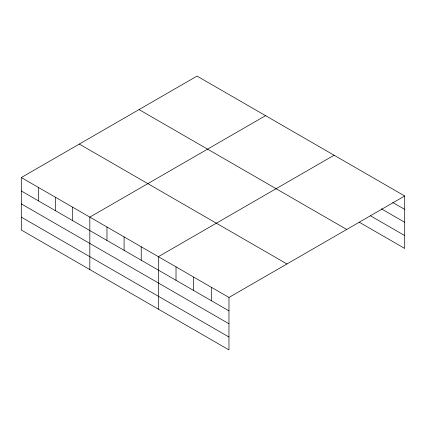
<?xml version="1.0" encoding="UTF-8"?>
<svg xmlns="http://www.w3.org/2000/svg" width="426" height="426" viewBox="0 0 426 426"><rect width="100%" height="100%" fill="white"/><g stroke="black" fill="none" stroke-linecap="round" stroke-linejoin="round"><path stroke-width="0.64" d="M228.964 323.755L228.964 297.449L21.3 177.551L21.3 230.013L228.964 349.906L228.964 323.755L21.3 203.862M21.3 177.551L197.036 76.094L404.7 195.987L404.7 248.449L359.15 222.148M265.563 115.659L89.827 217.116L89.827 269.578M334.096 155.224L158.36 256.686L158.36 309.143M228.964 297.449L404.7 195.987M392.74 202.515L404.7 209.416M381.355 208.82L404.7 222.297M370.535 215.844L404.7 235.567M139.041 109.578L346.705 229.47M79.295 144.073L286.959 263.966M21.3 190.981L228.964 310.873M21.3 217.132L228.964 337.025M211.312 287.257L211.312 300.687M193.66 277.065L193.66 290.495M176.013 266.873L176.013 280.303M141.224 246.792L141.224 260.222M124.094 236.899L124.094 250.328M106.963 227.01L106.963 240.44M72.697 207.228L72.697 220.657M55.566 197.334L55.566 210.763M38.431 187.445L38.431 200.87"/></g></svg>
